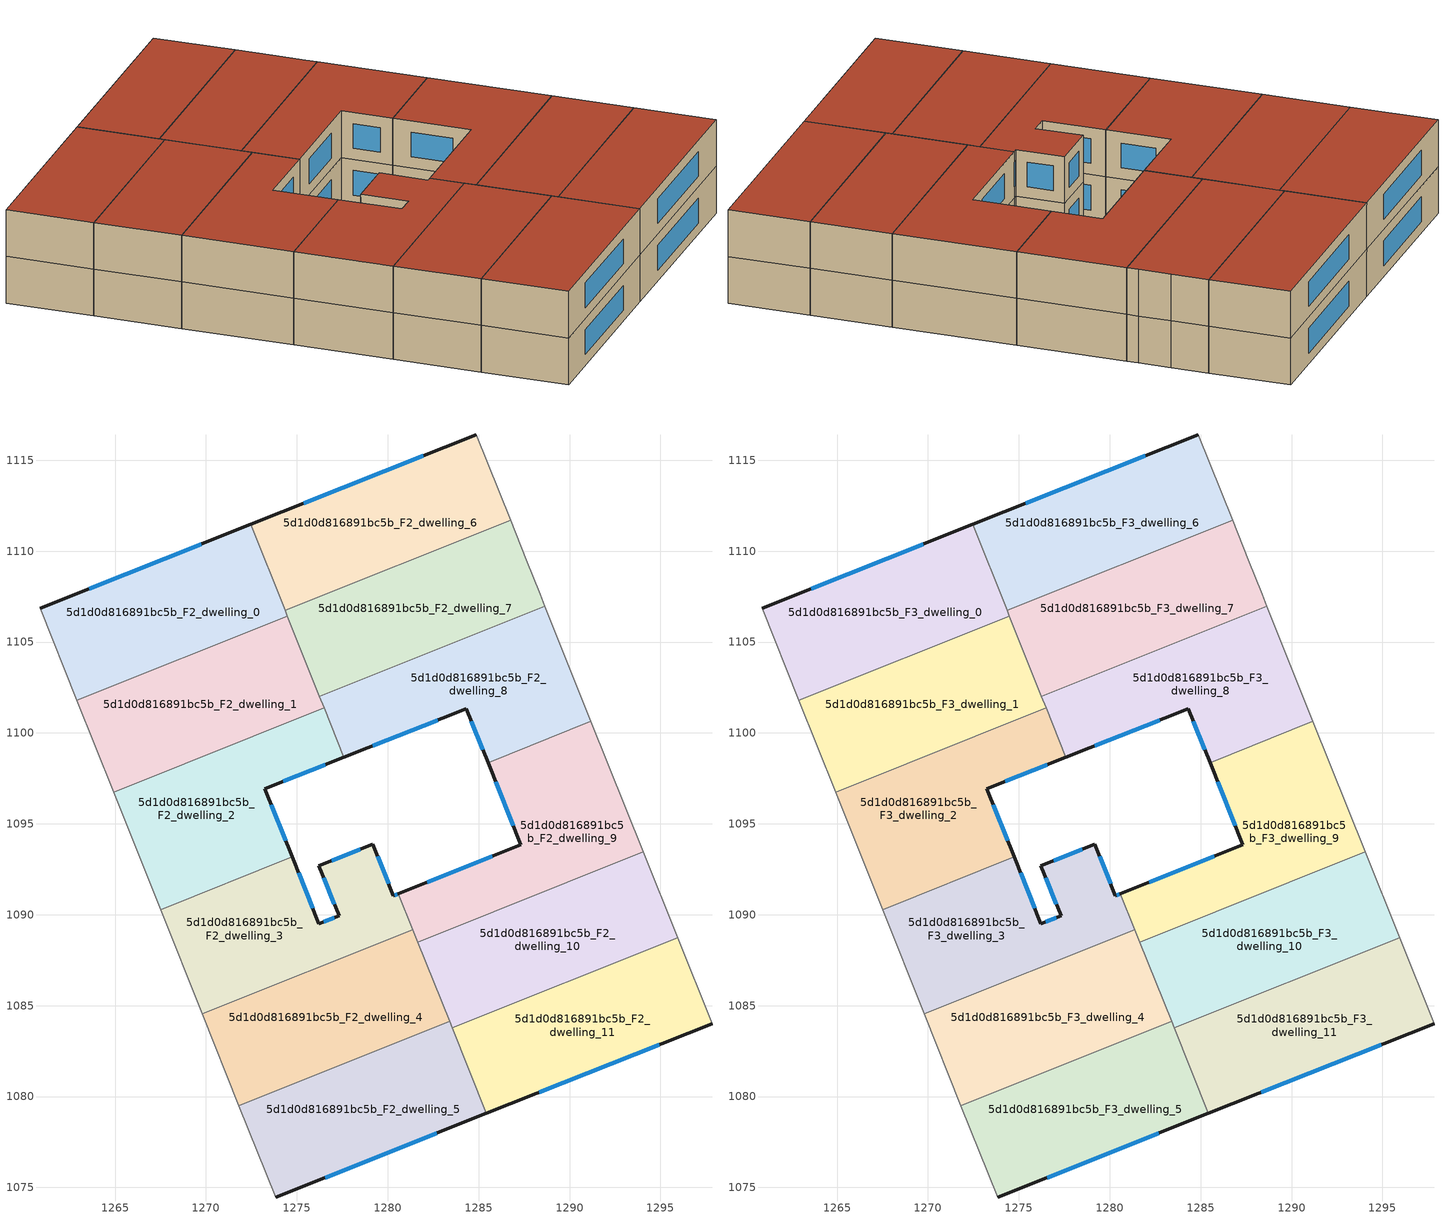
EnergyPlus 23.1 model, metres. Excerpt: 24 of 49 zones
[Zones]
5d1d0d816891bc5b_F2_dwelling_0
 floor to 5d1d0d816891bc5b_F1_dwelling_0 (EU_floor_Construction): 1272.46,1111.47 1274.48,1106.43 1262.9,1101.8 1260.87,1106.86 z6
 wall outside (EU_wall_Construction): 1272.46,1111.47 1260.87,1106.86 z6:9
 wall to 5d1d0d816891bc5b_F2_dwelling_1 (EU_wall_Construction): 1262.9,1101.8 1274.48,1106.43 z6:9
 wall adiabatic (EU_wall_Construction): 1260.87,1106.86 1262.9,1101.8 z6:9
 wall to 5d1d0d816891bc5b_F2_dwelling_6 (EU_wall_Construction): 1274.36,1106.74 1272.46,1111.47 z6:9
 wall to 5d1d0d816891bc5b_F2_dwelling_7 (EU_wall_Construction): 1274.48,1106.43 1274.36,1106.74 z6:9
 window (EU_Window_Construction): 1269.74,1110.39 1263.59,1107.95 z6.7:8.3
5d1d0d816891bc5b_F2_dwelling_1
 floor to 5d1d0d816891bc5b_F1_dwelling_1 (EU_floor_Construction): 1274.48,1106.43 1276.5,1101.38 1264.92,1096.74 1262.9,1101.8 z6
 wall to 5d1d0d816891bc5b_F2_dwelling_2 (EU_wall_Construction): 1264.92,1096.74 1276.5,1101.38 z6:9
 wall adiabatic (EU_wall_Construction): 1262.9,1101.8 1264.92,1096.74 z6:9
 wall to 5d1d0d816891bc5b_F2_dwelling_7 (EU_wall_Construction): 1276.25,1102.02 1274.48,1106.43 z6:9
 wall to 5d1d0d816891bc5b_F2_dwelling_8 (EU_wall_Construction): 1276.5,1101.38 1276.25,1102.02 z6:9
5d1d0d816891bc5b_F2_dwelling_10
 floor to 5d1d0d816891bc5b_F1_dwelling_10 (EU_floor_Construction): 1294.05,1093.46 1295.94,1088.74 1283.54,1083.78 1281.66,1088.5 z6
 wall to 5d1d0d816891bc5b_F2_dwelling_9 (EU_wall_Construction): 1294.05,1093.46 1281.66,1088.5 z6:9
 wall adiabatic (EU_wall_Construction): 1295.94,1088.74 1294.05,1093.46 z6:9
 wall to 5d1d0d816891bc5b_F2_dwelling_11 (EU_wall_Construction): 1283.54,1083.78 1295.94,1088.74 z6:9
 wall to 5d1d0d816891bc5b_F2_dwelling_4 (EU_wall_Construction): 1281.66,1088.5 1283.4,1084.13 z6:9
 wall to 5d1d0d816891bc5b_F2_dwelling_5 (EU_wall_Construction): 1283.4,1084.13 1283.54,1083.78 z6:9
5d1d0d816891bc5b_F2_dwelling_11
 floor to 5d1d0d816891bc5b_F1_dwelling_11 (EU_floor_Construction): 1295.94,1088.74 1297.84,1084 1285.43,1079.07 1283.54,1083.78 z6
 wall outside (EU_wall_Construction): 1285.43,1079.07 1297.84,1084 z6:9
 wall adiabatic (EU_wall_Construction): 1297.84,1084 1295.94,1088.74 z6:9
 wall to 5d1d0d816891bc5b_F2_dwelling_5 (EU_wall_Construction): 1283.54,1083.78 1285.43,1079.07 z6:9
 window (EU_Window_Construction): 1288.34,1080.23 1294.92,1082.84 z6.7:8.3
5d1d0d816891bc5b_F2_dwelling_2
 floor to 5d1d0d816891bc5b_F1_dwelling_2 (EU_floor_Construction): 1276.5,1101.38 1277.59,1098.66 1273.25,1096.94 1274.75,1093.18 1267.5,1090.29 1264.92,1096.74 z6
 wall outside (EU_wall_Construction): 1274.75,1093.18 1273.25,1096.94 1277.59,1098.66 z6:9
 wall to 5d1d0d816891bc5b_F2_dwelling_3 (EU_wall_Construction): 1267.5,1090.29 1274.75,1093.18 z6:9
 wall adiabatic (EU_wall_Construction): 1264.92,1096.74 1267.5,1090.29 z6:9
 wall to 5d1d0d816891bc5b_F2_dwelling_8 (EU_wall_Construction): 1277.59,1098.66 1276.5,1101.38 z6:9
 window (EU_Window_Construction): 1274.27,1097.34 1276.57,1098.26 / 1274.39,1094.07 1273.6,1096.06 z6.7:8.3
5d1d0d816891bc5b_F2_dwelling_3
 floor to 5d1d0d816891bc5b_F1_dwelling_3 (EU_floor_Construction): 1279.18,1093.87 1280.31,1091.04 1280.59,1091.16 1281.38,1089.19 1269.79,1084.55 1267.5,1090.29 1274.75,1093.18 1276.22,1089.5 1277.32,1089.94 1276.22,1092.69 z6
 wall outside (EU_wall_Construction): 1280.59,1091.16 1280.31,1091.04 1279.18,1093.87 1276.22,1092.69 1277.32,1089.94 1276.22,1089.5 1274.75,1093.18 z6:9
 wall to 5d1d0d816891bc5b_F2_dwelling_4 (EU_wall_Construction): 1269.79,1084.55 1281.38,1089.19 z6:9
 wall adiabatic (EU_wall_Construction): 1267.5,1090.29 1269.79,1084.55 z6:9
 wall to 5d1d0d816891bc5b_F2_dwelling_9 (EU_wall_Construction): 1281.38,1089.19 1280.59,1091.16 z6:9
 window (EU_Window_Construction): 1277.06,1089.84 1276.48,1089.6 / 1276.48,1092.05 1277.06,1090.59 / 1278.48,1093.6 1276.91,1092.97 / 1280.05,1091.71 1279.44,1093.21 / 1280.53,1091.13 1280.38,1091.07 / 1275.87,1090.37 1275.09,1092.32 z6.7:8.3
5d1d0d816891bc5b_F2_dwelling_4
 floor to 5d1d0d816891bc5b_F1_dwelling_4 (EU_floor_Construction): 1281.38,1089.19 1283.4,1084.13 1271.82,1079.5 1269.79,1084.55 z6
 wall to 5d1d0d816891bc5b_F2_dwelling_5 (EU_wall_Construction): 1271.82,1079.5 1283.4,1084.13 z6:9
 wall adiabatic (EU_wall_Construction): 1269.79,1084.55 1271.82,1079.5 z6:9
 wall to 5d1d0d816891bc5b_F2_dwelling_9 (EU_wall_Construction): 1281.65,1088.49 1281.38,1089.19 z6:9
5d1d0d816891bc5b_F2_dwelling_5
 floor to 5d1d0d816891bc5b_F1_dwelling_5 (EU_floor_Construction): 1283.4,1084.13 1285.43,1079.07 1273.83,1074.46 1271.82,1079.5 z6
 wall outside (EU_wall_Construction): 1273.83,1074.46 1285.43,1079.07 z6:9
 wall adiabatic (EU_wall_Construction): 1271.82,1079.5 1273.83,1074.46 z6:9
 window (EU_Window_Construction): 1276.55,1075.54 1282.7,1077.99 z6.7:8.3
5d1d0d816891bc5b_F2_dwelling_6
 floor to 5d1d0d816891bc5b_F1_dwelling_6 (EU_floor_Construction): 1284.87,1116.41 1286.76,1111.7 1274.36,1106.74 1272.46,1111.47 z6
 wall outside (EU_wall_Construction): 1284.87,1116.41 1272.46,1111.47 z6:9
 wall to 5d1d0d816891bc5b_F2_dwelling_7 (EU_wall_Construction): 1274.36,1106.74 1286.76,1111.7 z6:9
 wall adiabatic (EU_wall_Construction): 1286.76,1111.7 1284.87,1116.41 z6:9
 window (EU_Window_Construction): 1281.96,1115.25 1275.38,1112.63 z6.7:8.3
5d1d0d816891bc5b_F2_dwelling_7
 floor to 5d1d0d816891bc5b_F1_dwelling_7 (EU_floor_Construction): 1286.76,1111.7 1287.62,1109.53 1288.38,1107.62 1288.64,1106.97 1276.25,1102.02 1274.36,1106.74 z6
 wall adiabatic (EU_wall_Construction): 1288.64,1106.97 1288.38,1107.62 1287.62,1109.53 1286.76,1111.7 z6:9
 wall to 5d1d0d816891bc5b_F2_dwelling_8 (EU_wall_Construction): 1276.25,1102.02 1288.64,1106.97 z6:9
5d1d0d816891bc5b_F2_dwelling_8
 floor to 5d1d0d816891bc5b_F1_dwelling_8 (EU_floor_Construction): 1288.64,1106.97 1291.18,1100.63 1285.52,1098.37 1284.33,1101.34 1277.59,1098.66 1276.25,1102.02 z6
 wall outside (EU_wall_Construction): 1277.59,1098.66 1284.33,1101.34 1285.52,1098.37 z6:9
 wall adiabatic (EU_wall_Construction): 1291.18,1100.63 1288.64,1106.97 z6:9
 wall to 5d1d0d816891bc5b_F2_dwelling_9 (EU_wall_Construction): 1285.52,1098.37 1291.18,1100.63 z6:9
 window (EU_Window_Construction): 1279.17,1099.29 1282.75,1100.71 / 1284.61,1100.64 1285.24,1099.07 z6.7:8.3
5d1d0d816891bc5b_F2_dwelling_9
 floor to 5d1d0d816891bc5b_F1_dwelling_9 (EU_floor_Construction): 1291.18,1100.63 1294.05,1093.46 1281.66,1088.5 1280.59,1091.16 1287.33,1093.84 1285.52,1098.37 z6
 wall outside (EU_wall_Construction): 1285.52,1098.37 1287.33,1093.84 1280.59,1091.16 z6:9
 wall adiabatic (EU_wall_Construction): 1294.05,1093.46 1291.18,1100.63 z6:9
 window (EU_Window_Construction): 1285.75,1093.21 1282.17,1091.79 / 1285.94,1097.31 1286.9,1094.9 z6.7:8.3
5d1d0d816891bc5b_F3_dwelling_0
 floor to 5d1d0d816891bc5b_F2_dwelling_0 (EU_floor_Construction): 1272.46,1111.47 1274.48,1106.43 1262.9,1101.8 1260.87,1106.86 z9
 wall outside (EU_wall_Construction): 1272.46,1111.47 1260.87,1106.86 z9:12
 wall to 5d1d0d816891bc5b_F3_dwelling_1 (EU_wall_Construction): 1262.9,1101.8 1274.48,1106.43 z9:12
 wall adiabatic (EU_wall_Construction): 1260.87,1106.86 1262.9,1101.8 z9:12
 wall to 5d1d0d816891bc5b_F3_dwelling_6 (EU_wall_Construction): 1274.36,1106.74 1272.46,1111.47 z9:12
 wall to 5d1d0d816891bc5b_F3_dwelling_7 (EU_wall_Construction): 1274.48,1106.43 1274.36,1106.74 z9:12
 window (EU_Window_Construction): 1269.74,1110.39 1263.59,1107.95 z9.7:11.3
 roof outside (EU_roof_Construction): 1274.48,1106.43 1272.46,1111.47 1260.87,1106.86 1262.9,1101.8 z12
5d1d0d816891bc5b_F3_dwelling_1
 floor to 5d1d0d816891bc5b_F2_dwelling_1 (EU_floor_Construction): 1274.48,1106.43 1276.5,1101.38 1264.92,1096.74 1262.9,1101.8 z9
 wall to 5d1d0d816891bc5b_F3_dwelling_2 (EU_wall_Construction): 1264.92,1096.74 1276.5,1101.38 z9:12
 wall adiabatic (EU_wall_Construction): 1262.9,1101.8 1264.92,1096.74 z9:12
 wall to 5d1d0d816891bc5b_F3_dwelling_7 (EU_wall_Construction): 1276.25,1102.02 1274.48,1106.43 z9:12
 wall to 5d1d0d816891bc5b_F3_dwelling_8 (EU_wall_Construction): 1276.5,1101.38 1276.25,1102.02 z9:12
 roof outside (EU_roof_Construction): 1276.5,1101.38 1274.48,1106.43 1262.9,1101.8 1264.92,1096.74 z12
5d1d0d816891bc5b_F3_dwelling_10
 floor to 5d1d0d816891bc5b_F2_dwelling_10 (EU_floor_Construction): 1294.05,1093.46 1295.94,1088.74 1283.54,1083.78 1281.66,1088.5 z9
 wall to 5d1d0d816891bc5b_F3_dwelling_9 (EU_wall_Construction): 1294.05,1093.46 1281.66,1088.5 z9:12
 wall adiabatic (EU_wall_Construction): 1295.94,1088.74 1294.05,1093.46 z9:12
 wall to 5d1d0d816891bc5b_F3_dwelling_11 (EU_wall_Construction): 1283.54,1083.78 1295.94,1088.74 z9:12
 wall to 5d1d0d816891bc5b_F3_dwelling_4 (EU_wall_Construction): 1281.66,1088.5 1283.4,1084.13 z9:12
 wall to 5d1d0d816891bc5b_F3_dwelling_5 (EU_wall_Construction): 1283.4,1084.13 1283.54,1083.78 z9:12
 roof outside (EU_roof_Construction): 1295.94,1088.74 1294.05,1093.46 1281.66,1088.5 1283.54,1083.78 z12
5d1d0d816891bc5b_F3_dwelling_11
 floor to 5d1d0d816891bc5b_F2_dwelling_11 (EU_floor_Construction): 1295.94,1088.74 1297.84,1084 1285.43,1079.07 1283.54,1083.78 z9
 wall outside (EU_wall_Construction): 1285.43,1079.07 1297.84,1084 z9:12
 wall adiabatic (EU_wall_Construction): 1297.84,1084 1295.94,1088.74 z9:12
 wall to 5d1d0d816891bc5b_F3_dwelling_5 (EU_wall_Construction): 1283.54,1083.78 1285.43,1079.07 z9:12
 window (EU_Window_Construction): 1288.34,1080.23 1294.92,1082.84 z9.7:11.3
 roof outside (EU_roof_Construction): 1297.84,1084 1295.94,1088.74 1283.54,1083.78 1285.43,1079.07 z12
5d1d0d816891bc5b_F3_dwelling_2
 floor to 5d1d0d816891bc5b_F2_dwelling_2 (EU_floor_Construction): 1276.5,1101.38 1277.59,1098.66 1273.25,1096.94 1274.75,1093.18 1267.5,1090.29 1264.92,1096.74 z9
 wall outside (EU_wall_Construction): 1274.75,1093.18 1273.25,1096.94 1277.59,1098.66 z9:12
 wall to 5d1d0d816891bc5b_F3_dwelling_3 (EU_wall_Construction): 1267.5,1090.29 1274.75,1093.18 z9:12
 wall adiabatic (EU_wall_Construction): 1264.92,1096.74 1267.5,1090.29 z9:12
 wall to 5d1d0d816891bc5b_F3_dwelling_8 (EU_wall_Construction): 1277.59,1098.66 1276.5,1101.38 z9:12
 window (EU_Window_Construction): 1274.27,1097.34 1276.57,1098.26 / 1274.39,1094.07 1273.6,1096.06 z9.7:11.3
 roof outside (EU_roof_Construction): 1274.75,1093.18 1273.25,1096.94 1277.59,1098.66 1276.5,1101.38 1264.92,1096.74 1267.5,1090.29 z12
5d1d0d816891bc5b_F3_dwelling_3
 floor to 5d1d0d816891bc5b_F2_dwelling_3 (EU_floor_Construction): 1279.18,1093.87 1280.31,1091.04 1280.59,1091.16 1281.38,1089.19 1269.79,1084.55 1267.5,1090.29 1274.75,1093.18 1276.22,1089.5 1277.32,1089.94 1276.22,1092.69 z9
 wall outside (EU_wall_Construction): 1280.59,1091.16 1280.31,1091.04 1279.18,1093.87 1276.22,1092.69 1277.32,1089.94 1276.22,1089.5 1274.75,1093.18 z9:12
 wall to 5d1d0d816891bc5b_F3_dwelling_4 (EU_wall_Construction): 1269.79,1084.55 1281.38,1089.19 z9:12
 wall adiabatic (EU_wall_Construction): 1267.5,1090.29 1269.79,1084.55 z9:12
 wall to 5d1d0d816891bc5b_F3_dwelling_9 (EU_wall_Construction): 1281.38,1089.19 1280.59,1091.16 z9:12
 window (EU_Window_Construction): 1277.06,1089.84 1276.48,1089.6 / 1276.48,1092.05 1277.06,1090.59 / 1278.48,1093.6 1276.91,1092.97 / 1280.05,1091.71 1279.44,1093.21 / 1280.53,1091.13 1280.38,1091.07 / 1275.87,1090.37 1275.09,1092.32 z9.7:11.3
 roof outside (EU_roof_Construction): 1281.38,1089.19 1280.59,1091.16 1280.31,1091.04 1279.18,1093.87 1276.22,1092.69 1277.32,1089.94 1276.22,1089.5 1274.75,1093.18 1267.5,1090.29 1269.79,1084.55 z12
5d1d0d816891bc5b_F3_dwelling_4
 floor to 5d1d0d816891bc5b_F2_dwelling_4 (EU_floor_Construction): 1281.38,1089.19 1283.4,1084.13 1271.82,1079.5 1269.79,1084.55 z9
 wall to 5d1d0d816891bc5b_F3_dwelling_5 (EU_wall_Construction): 1271.82,1079.5 1283.4,1084.13 z9:12
 wall adiabatic (EU_wall_Construction): 1269.79,1084.55 1271.82,1079.5 z9:12
 wall to 5d1d0d816891bc5b_F3_dwelling_9 (EU_wall_Construction): 1281.65,1088.49 1281.38,1089.19 z9:12
 roof outside (EU_roof_Construction): 1283.4,1084.13 1281.38,1089.19 1269.79,1084.55 1271.82,1079.5 z12
5d1d0d816891bc5b_F3_dwelling_5
 floor to 5d1d0d816891bc5b_F2_dwelling_5 (EU_floor_Construction): 1283.4,1084.13 1285.43,1079.07 1273.83,1074.46 1271.82,1079.5 z9
 wall outside (EU_wall_Construction): 1273.83,1074.46 1285.43,1079.07 z9:12
 wall adiabatic (EU_wall_Construction): 1271.82,1079.5 1273.83,1074.46 z9:12
 window (EU_Window_Construction): 1276.55,1075.54 1282.7,1077.99 z9.7:11.3
 roof outside (EU_roof_Construction): 1285.43,1079.07 1283.4,1084.13 1271.82,1079.5 1273.83,1074.46 z12
5d1d0d816891bc5b_F3_dwelling_6
 floor to 5d1d0d816891bc5b_F2_dwelling_6 (EU_floor_Construction): 1284.87,1116.41 1286.76,1111.7 1274.36,1106.74 1272.46,1111.47 z9
 wall outside (EU_wall_Construction): 1284.87,1116.41 1272.46,1111.47 z9:12
 wall to 5d1d0d816891bc5b_F3_dwelling_7 (EU_wall_Construction): 1274.36,1106.74 1286.76,1111.7 z9:12
 wall adiabatic (EU_wall_Construction): 1286.76,1111.7 1284.87,1116.41 z9:12
 window (EU_Window_Construction): 1281.96,1115.25 1275.38,1112.63 z9.7:11.3
 roof outside (EU_roof_Construction): 1286.76,1111.7 1284.87,1116.41 1272.46,1111.47 1274.36,1106.74 z12
5d1d0d816891bc5b_F3_dwelling_7
 floor to 5d1d0d816891bc5b_F2_dwelling_7 (EU_floor_Construction): 1286.76,1111.7 1287.62,1109.53 1288.38,1107.62 1288.64,1106.97 1276.25,1102.02 1274.36,1106.74 z9
 wall adiabatic (EU_wall_Construction): 1288.64,1106.97 1288.38,1107.62 1287.62,1109.53 1286.76,1111.7 z9:12
 wall to 5d1d0d816891bc5b_F3_dwelling_8 (EU_wall_Construction): 1276.25,1102.02 1288.64,1106.97 z9:12
 roof outside (EU_roof_Construction): 1288.64,1106.97 1288.38,1107.62 1287.62,1109.53 1286.76,1111.7 1274.36,1106.74 1276.25,1102.02 z12
5d1d0d816891bc5b_F3_dwelling_8
 floor to 5d1d0d816891bc5b_F2_dwelling_8 (EU_floor_Construction): 1288.64,1106.97 1291.18,1100.63 1285.52,1098.37 1284.33,1101.34 1277.59,1098.66 1276.25,1102.02 z9
 wall outside (EU_wall_Construction): 1277.59,1098.66 1284.33,1101.34 1285.52,1098.37 z9:12
 wall adiabatic (EU_wall_Construction): 1291.18,1100.63 1288.64,1106.97 z9:12
 wall to 5d1d0d816891bc5b_F3_dwelling_9 (EU_wall_Construction): 1285.52,1098.37 1291.18,1100.63 z9:12
 window (EU_Window_Construction): 1279.17,1099.29 1282.75,1100.71 / 1284.61,1100.64 1285.24,1099.07 z9.7:11.3
 roof outside (EU_roof_Construction): 1291.18,1100.63 1288.64,1106.97 1276.25,1102.02 1277.59,1098.66 1284.33,1101.34 1285.52,1098.37 z12
5d1d0d816891bc5b_F3_dwelling_9
 floor to 5d1d0d816891bc5b_F2_dwelling_9 (EU_floor_Construction): 1291.18,1100.63 1294.05,1093.46 1281.66,1088.5 1280.59,1091.16 1287.33,1093.84 1285.52,1098.37 z9
 wall outside (EU_wall_Construction): 1285.52,1098.37 1287.33,1093.84 1280.59,1091.16 z9:12
 wall adiabatic (EU_wall_Construction): 1294.05,1093.46 1291.18,1100.63 z9:12
 window (EU_Window_Construction): 1285.75,1093.21 1282.17,1091.79 / 1285.94,1097.31 1286.9,1094.9 z9.7:11.3
 roof outside (EU_roof_Construction): 1294.05,1093.46 1291.18,1100.63 1285.52,1098.37 1287.33,1093.84 1280.59,1091.16 1281.66,1088.5 z12
[Building]
EU S2 Campaign: North Axis=0; Terrain=City; Solar Distribution=FullExterior
[Site:Location]
Budapest.Ferenc.Liszt.Intl.AP: Latitude=47.437; Longitude=19.256; Time Zone=1; Elevation=185
[SizingPeriod:WeatherFileDays]
AnnualSizingPeriod: Begin Month=1; Begin Day of Month=1; End Month=12; End Day of Month=31; Day of Week for Start Day=Monday; Use Weather File Daylight Saving Period=No; Use Weather File Rain and Snow Indicators=No
[MATERIAL]
EU_InternalMass_Material: Roughness=MediumRough; Thickness=0.1; Conductivity=1; Density=1800; Specific Heat=900; Thermal Absorptance=0.9; Solar Absorptance=0.7; Visible Absorptance=0.7
[MATERIAL:NOMASS] Roughness=MediumRough; Thermal Absorptance=0.9; Solar Absorptance=0.7; Visible Absorptance=0.7
Name | Thermal Resistance
EU_wall_NoMass | 0.832559
EU_roof_NoMass | 1.39638
EU_floor_NoMass | 0.872794
[WINDOWMATERIAL:SIMPLEGLAZINGSYSTEM]
EU_Window_SimpleGlazing: UFactor=2.79869; Solar Heat Gain Coefficient=0.75; Visible Transmittance=0.75
[CONSTRUCTION]
EU_wall_Construction: EU_wall_NoMass
EU_roof_Construction: EU_roof_NoMass
EU_floor_Construction: EU_floor_NoMass
EU_Window_Construction: EU_Window_SimpleGlazing
EU_InternalMass_Construction: EU_InternalMass_Material
[ZONE] Type=1; Multiplier=1; Ceiling Height=autocalculate; Floor Area=autocalculate; Part of Total Floor Area=Yes
Name | Volume
5d1d0d816891bc5b_F2_dwelling_0; 5d1d0d816891bc5b_F3_dwelling_0; 5d1d0d816891bc5b_F2_dwelling_9; 5d1d0d816891bc5b_F3_dwelling_9 | 203.715
5d1d0d816891bc5b_F2_dwelling_1; 5d1d0d816891bc5b_F3_dwelling_1 | 203.726
5d1d0d816891bc5b_F2_dwelling_10; 5d1d0d816891bc5b_F3_dwelling_10; 5d1d0d816891bc5b_F2_dwelling_4; 5d1d0d816891bc5b_F3_dwelling_4 | 203.692
5d1d0d816891bc5b_F2_dwelling_11; 5d1d0d816891bc5b_F3_dwelling_11; 5d1d0d816891bc5b_F2_dwelling_7; 5d1d0d816891bc5b_F3_dwelling_7 | 203.717
5d1d0d816891bc5b_F2_dwelling_2; 5d1d0d816891bc5b_F3_dwelling_2 | 203.714
5d1d0d816891bc5b_F2_dwelling_3; 5d1d0d816891bc5b_F3_dwelling_3 | 203.727
5d1d0d816891bc5b_F2_dwelling_5; 5d1d0d816891bc5b_F3_dwelling_5 | 203.743
5d1d0d816891bc5b_F2_dwelling_6; 5d1d0d816891bc5b_F3_dwelling_6 | 203.73
5d1d0d816891bc5b_F2_dwelling_8; 5d1d0d816891bc5b_F3_dwelling_8 | 203.701
[INTERNALMASS] Construction=EU_InternalMass_Construction
Name | Zone or ZoneList | Surface Area
5d1d0d816891bc5b_F2_dwelling_0_EU_InternalMass | 5d1d0d816891bc5b_F2_dwelling_0 | 67.9048
5d1d0d816891bc5b_F2_dwelling_1_EU_InternalMass | 5d1d0d816891bc5b_F2_dwelling_1 | 67.9086
5d1d0d816891bc5b_F2_dwelling_2_EU_InternalMass | 5d1d0d816891bc5b_F2_dwelling_2 | 67.9048
5d1d0d816891bc5b_F2_dwelling_3_EU_InternalMass | 5d1d0d816891bc5b_F2_dwelling_3 | 67.9091
5d1d0d816891bc5b_F2_dwelling_4_EU_InternalMass | 5d1d0d816891bc5b_F2_dwelling_4 | 67.8972
5d1d0d816891bc5b_F2_dwelling_5_EU_InternalMass | 5d1d0d816891bc5b_F2_dwelling_5 | 67.9145
5d1d0d816891bc5b_F2_dwelling_6_EU_InternalMass | 5d1d0d816891bc5b_F2_dwelling_6 | 67.9102
5d1d0d816891bc5b_F2_dwelling_7_EU_InternalMass | 5d1d0d816891bc5b_F2_dwelling_7 | 67.9056
5d1d0d816891bc5b_F2_dwelling_8_EU_InternalMass | 5d1d0d816891bc5b_F2_dwelling_8 | 67.9003
5d1d0d816891bc5b_F2_dwelling_9_EU_InternalMass | 5d1d0d816891bc5b_F2_dwelling_9 | 67.9049
5d1d0d816891bc5b_F2_dwelling_10_EU_InternalMass | 5d1d0d816891bc5b_F2_dwelling_10 | 67.8974
5d1d0d816891bc5b_F2_dwelling_11_EU_InternalMass | 5d1d0d816891bc5b_F2_dwelling_11 | 67.9059
5d1d0d816891bc5b_F3_dwelling_0_EU_InternalMass | 5d1d0d816891bc5b_F3_dwelling_0 | 67.9048
5d1d0d816891bc5b_F3_dwelling_1_EU_InternalMass | 5d1d0d816891bc5b_F3_dwelling_1 | 67.9086
5d1d0d816891bc5b_F3_dwelling_2_EU_InternalMass | 5d1d0d816891bc5b_F3_dwelling_2 | 67.9048
5d1d0d816891bc5b_F3_dwelling_3_EU_InternalMass | 5d1d0d816891bc5b_F3_dwelling_3 | 67.9091
5d1d0d816891bc5b_F3_dwelling_4_EU_InternalMass | 5d1d0d816891bc5b_F3_dwelling_4 | 67.8972
5d1d0d816891bc5b_F3_dwelling_5_EU_InternalMass | 5d1d0d816891bc5b_F3_dwelling_5 | 67.9145
5d1d0d816891bc5b_F3_dwelling_6_EU_InternalMass | 5d1d0d816891bc5b_F3_dwelling_6 | 67.9102
5d1d0d816891bc5b_F3_dwelling_7_EU_InternalMass | 5d1d0d816891bc5b_F3_dwelling_7 | 67.9056
5d1d0d816891bc5b_F3_dwelling_8_EU_InternalMass | 5d1d0d816891bc5b_F3_dwelling_8 | 67.9003
5d1d0d816891bc5b_F3_dwelling_9_EU_InternalMass | 5d1d0d816891bc5b_F3_dwelling_9 | 67.9049
5d1d0d816891bc5b_F3_dwelling_10_EU_InternalMass | 5d1d0d816891bc5b_F3_dwelling_10 | 67.8974
5d1d0d816891bc5b_F3_dwelling_11_EU_InternalMass | 5d1d0d816891bc5b_F3_dwelling_11 | 67.9059
[OTHEREQUIPMENT] Fuel Type=Electricity; Design Level Calculation Method=Watts/Area; Power per Zone Floor Area=1; Fraction Latent=0; Fraction Radiant=0; Fraction Lost=0; Carbon Dioxide Generation Rate=0; EndUse Subcategory=EU_Step8_InternalGains
Name | Zone or ZoneList or Space or SpaceList | Schedule
EU_Step8_InternalGain_5d1d0d816891bc5b_F2_dwelling_0_f000 | 5d1d0d816891bc5b_F2_dwelling_0 | EU_Step8_GainSchedule_5d1d0d816891bc5b_F2_dwelling_0_f000
EU_Step8_InternalGain_5d1d0d816891bc5b_F2_dwelling_1_f000 | 5d1d0d816891bc5b_F2_dwelling_1 | EU_Step8_GainSchedule_5d1d0d816891bc5b_F2_dwelling_1_f000
EU_Step8_InternalGain_5d1d0d816891bc5b_F2_dwelling_2_f000 | 5d1d0d816891bc5b_F2_dwelling_2 | EU_Step8_GainSchedule_5d1d0d816891bc5b_F2_dwelling_2_f000
EU_Step8_InternalGain_5d1d0d816891bc5b_F2_dwelling_3_f000 | 5d1d0d816891bc5b_F2_dwelling_3 | EU_Step8_GainSchedule_5d1d0d816891bc5b_F2_dwelling_3_f000
EU_Step8_InternalGain_5d1d0d816891bc5b_F2_dwelling_4_f000 | 5d1d0d816891bc5b_F2_dwelling_4 | EU_Step8_GainSchedule_5d1d0d816891bc5b_F2_dwelling_4_f000
EU_Step8_InternalGain_5d1d0d816891bc5b_F2_dwelling_5_f000 | 5d1d0d816891bc5b_F2_dwelling_5 | EU_Step8_GainSchedule_5d1d0d816891bc5b_F2_dwelling_5_f000
EU_Step8_InternalGain_5d1d0d816891bc5b_F2_dwelling_6_f000 | 5d1d0d816891bc5b_F2_dwelling_6 | EU_Step8_GainSchedule_5d1d0d816891bc5b_F2_dwelling_6_f000
EU_Step8_InternalGain_5d1d0d816891bc5b_F2_dwelling_7_f000 | 5d1d0d816891bc5b_F2_dwelling_7 | EU_Step8_GainSchedule_5d1d0d816891bc5b_F2_dwelling_7_f000
EU_Step8_InternalGain_5d1d0d816891bc5b_F2_dwelling_8_f000 | 5d1d0d816891bc5b_F2_dwelling_8 | EU_Step8_GainSchedule_5d1d0d816891bc5b_F2_dwelling_8_f000
EU_Step8_InternalGain_5d1d0d816891bc5b_F2_dwelling_9_f000 | 5d1d0d816891bc5b_F2_dwelling_9 | EU_Step8_GainSchedule_5d1d0d816891bc5b_F2_dwelling_9_f000
EU_Step8_InternalGain_5d1d0d816891bc5b_F2_dwelling_10_f000 | 5d1d0d816891bc5b_F2_dwelling_10 | EU_Step8_GainSchedule_5d1d0d816891bc5b_F2_dwelling_10_f000
EU_Step8_InternalGain_5d1d0d816891bc5b_F2_dwelling_11_f000 | 5d1d0d816891bc5b_F2_dwelling_11 | EU_Step8_GainSchedule_5d1d0d816891bc5b_F2_dwelling_11_f000
EU_Step8_InternalGain_5d1d0d816891bc5b_F3_dwelling_0_f000 | 5d1d0d816891bc5b_F3_dwelling_0 | EU_Step8_GainSchedule_5d1d0d816891bc5b_F3_dwelling_0_f000
EU_Step8_InternalGain_5d1d0d816891bc5b_F3_dwelling_1_f000 | 5d1d0d816891bc5b_F3_dwelling_1 | EU_Step8_GainSchedule_5d1d0d816891bc5b_F3_dwelling_1_f000
EU_Step8_InternalGain_5d1d0d816891bc5b_F3_dwelling_2_f000 | 5d1d0d816891bc5b_F3_dwelling_2 | EU_Step8_GainSchedule_5d1d0d816891bc5b_F3_dwelling_2_f000
EU_Step8_InternalGain_5d1d0d816891bc5b_F3_dwelling_3_f000 | 5d1d0d816891bc5b_F3_dwelling_3 | EU_Step8_GainSchedule_5d1d0d816891bc5b_F3_dwelling_3_f000
EU_Step8_InternalGain_5d1d0d816891bc5b_F3_dwelling_4_f000 | 5d1d0d816891bc5b_F3_dwelling_4 | EU_Step8_GainSchedule_5d1d0d816891bc5b_F3_dwelling_4_f000
EU_Step8_InternalGain_5d1d0d816891bc5b_F3_dwelling_5_f000 | 5d1d0d816891bc5b_F3_dwelling_5 | EU_Step8_GainSchedule_5d1d0d816891bc5b_F3_dwelling_5_f000
EU_Step8_InternalGain_5d1d0d816891bc5b_F3_dwelling_6_f000 | 5d1d0d816891bc5b_F3_dwelling_6 | EU_Step8_GainSchedule_5d1d0d816891bc5b_F3_dwelling_6_f000
EU_Step8_InternalGain_5d1d0d816891bc5b_F3_dwelling_7_f000 | 5d1d0d816891bc5b_F3_dwelling_7 | EU_Step8_GainSchedule_5d1d0d816891bc5b_F3_dwelling_7_f000
EU_Step8_InternalGain_5d1d0d816891bc5b_F3_dwelling_8_f000 | 5d1d0d816891bc5b_F3_dwelling_8 | EU_Step8_GainSchedule_5d1d0d816891bc5b_F3_dwelling_8_f000
EU_Step8_InternalGain_5d1d0d816891bc5b_F3_dwelling_9_f000 | 5d1d0d816891bc5b_F3_dwelling_9 | EU_Step8_GainSchedule_5d1d0d816891bc5b_F3_dwelling_9_f000
EU_Step8_InternalGain_5d1d0d816891bc5b_F3_dwelling_10_f000 | 5d1d0d816891bc5b_F3_dwelling_10 | EU_Step8_GainSchedule_5d1d0d816891bc5b_F3_dwelling_10_f000
EU_Step8_InternalGain_5d1d0d816891bc5b_F3_dwelling_11_f000 | 5d1d0d816891bc5b_F3_dwelling_11 | EU_Step8_GainSchedule_5d1d0d816891bc5b_F3_dwelling_11_f000
[ZONEVENTILATION:DESIGNFLOWRATE] Schedule=EU_AlwaysOn; Design Flow Rate Calculation Method=AirChanges/Hour; Air Changes per Hour=0.475469; Ventilation Type=Natural; Fan Pressure Rise=0; Fan Total Efficiency=1; Constant Term Coefficient=1; Temperature Term Coefficient=0; Velocity Term Coefficient=0; Velocity Squared Term Coefficient=0; Minimum Indoor Temperature=-100; Maximum Indoor Temperature=100; Delta Temperature=-100; Minimum Outdoor Temperature=-100; Maximum Outdoor Temperature=100; Maximum Wind Speed=40
Name | Zone or ZoneList or Space or SpaceList
EU_ConstantAir_5d1d0d816891bc5b_F2_dwelling_0 | 5d1d0d816891bc5b_F2_dwelling_0
EU_ConstantAir_5d1d0d816891bc5b_F2_dwelling_1 | 5d1d0d816891bc5b_F2_dwelling_1
EU_ConstantAir_5d1d0d816891bc5b_F2_dwelling_2 | 5d1d0d816891bc5b_F2_dwelling_2
EU_ConstantAir_5d1d0d816891bc5b_F2_dwelling_3 | 5d1d0d816891bc5b_F2_dwelling_3
EU_ConstantAir_5d1d0d816891bc5b_F2_dwelling_4 | 5d1d0d816891bc5b_F2_dwelling_4
EU_ConstantAir_5d1d0d816891bc5b_F2_dwelling_5 | 5d1d0d816891bc5b_F2_dwelling_5
EU_ConstantAir_5d1d0d816891bc5b_F2_dwelling_6 | 5d1d0d816891bc5b_F2_dwelling_6
EU_ConstantAir_5d1d0d816891bc5b_F2_dwelling_7 | 5d1d0d816891bc5b_F2_dwelling_7
EU_ConstantAir_5d1d0d816891bc5b_F2_dwelling_8 | 5d1d0d816891bc5b_F2_dwelling_8
EU_ConstantAir_5d1d0d816891bc5b_F2_dwelling_9 | 5d1d0d816891bc5b_F2_dwelling_9
EU_ConstantAir_5d1d0d816891bc5b_F2_dwelling_10 | 5d1d0d816891bc5b_F2_dwelling_10
EU_ConstantAir_5d1d0d816891bc5b_F2_dwelling_11 | 5d1d0d816891bc5b_F2_dwelling_11
EU_ConstantAir_5d1d0d816891bc5b_F3_dwelling_0 | 5d1d0d816891bc5b_F3_dwelling_0
EU_ConstantAir_5d1d0d816891bc5b_F3_dwelling_1 | 5d1d0d816891bc5b_F3_dwelling_1
EU_ConstantAir_5d1d0d816891bc5b_F3_dwelling_2 | 5d1d0d816891bc5b_F3_dwelling_2
EU_ConstantAir_5d1d0d816891bc5b_F3_dwelling_3 | 5d1d0d816891bc5b_F3_dwelling_3
EU_ConstantAir_5d1d0d816891bc5b_F3_dwelling_4 | 5d1d0d816891bc5b_F3_dwelling_4
EU_ConstantAir_5d1d0d816891bc5b_F3_dwelling_5 | 5d1d0d816891bc5b_F3_dwelling_5
EU_ConstantAir_5d1d0d816891bc5b_F3_dwelling_6 | 5d1d0d816891bc5b_F3_dwelling_6
EU_ConstantAir_5d1d0d816891bc5b_F3_dwelling_7 | 5d1d0d816891bc5b_F3_dwelling_7
EU_ConstantAir_5d1d0d816891bc5b_F3_dwelling_8 | 5d1d0d816891bc5b_F3_dwelling_8
EU_ConstantAir_5d1d0d816891bc5b_F3_dwelling_9 | 5d1d0d816891bc5b_F3_dwelling_9
EU_ConstantAir_5d1d0d816891bc5b_F3_dwelling_10 | 5d1d0d816891bc5b_F3_dwelling_10
EU_ConstantAir_5d1d0d816891bc5b_F3_dwelling_11 | 5d1d0d816891bc5b_F3_dwelling_11
[HVACTEMPLATE:THERMOSTAT] Constant Heating Setpoint=20; Constant Cooling Setpoint=50
EU_HeatOnly_5d1d0d816891bc5b_F1_dwelling_6; EU_HeatOnly_5d1d0d816891bc5b_F1_dwelling_7; EU_HeatOnly_5d1d0d816891bc5b_F1_dwelling_8; EU_HeatOnly_5d1d0d816891bc5b_F1_dwelling_9; EU_HeatOnly_5d1d0d816891bc5b_F1_dwelling_10; EU_HeatOnly_5d1d0d816891bc5b_F1_dwelling_11; EU_HeatOnly_5d1d0d816891bc5b_F2_dwelling_0; EU_HeatOnly_5d1d0d816891bc5b_F2_dwelling_1; EU_HeatOnly_5d1d0d816891bc5b_F2_dwelling_2; EU_HeatOnly_5d1d0d816891bc5b_F2_dwelling_3; EU_HeatOnly_5d1d0d816891bc5b_F2_dwelling_4; EU_HeatOnly_5d1d0d816891bc5b_F2_dwelling_5; EU_HeatOnly_5d1d0d816891bc5b_F2_dwelling_6; EU_HeatOnly_5d1d0d816891bc5b_F2_dwelling_7; EU_HeatOnly_5d1d0d816891bc5b_F2_dwelling_8; EU_HeatOnly_5d1d0d816891bc5b_F2_dwelling_9; EU_HeatOnly_5d1d0d816891bc5b_F2_dwelling_10; EU_HeatOnly_5d1d0d816891bc5b_F2_dwelling_11; EU_HeatOnly_5d1d0d816891bc5b_F3_dwelling_0; EU_HeatOnly_5d1d0d816891bc5b_F3_dwelling_1; EU_HeatOnly_5d1d0d816891bc5b_F3_dwelling_2; EU_HeatOnly_5d1d0d816891bc5b_F3_dwelling_3; EU_HeatOnly_5d1d0d816891bc5b_F3_dwelling_4; EU_HeatOnly_5d1d0d816891bc5b_F3_dwelling_5; EU_HeatOnly_5d1d0d816891bc5b_F3_dwelling_6; EU_HeatOnly_5d1d0d816891bc5b_F3_dwelling_7; EU_HeatOnly_5d1d0d816891bc5b_F3_dwelling_8; EU_HeatOnly_5d1d0d816891bc5b_F3_dwelling_9; EU_HeatOnly_5d1d0d816891bc5b_F3_dwelling_10; EU_HeatOnly_5d1d0d816891bc5b_F3_dwelling_11
[HVACTEMPLATE:ZONE:IDEALLOADSAIRSYSTEM] System Availability Schedule=EU_AlwaysOn; Maximum Heating Supply Air Temperature=50; Minimum Cooling Supply Air Temperature=13; Maximum Heating Supply Air Humidity Ratio=0.0156; Minimum Cooling Supply Air Humidity Ratio=0.0077; Heating Limit=NoLimit; Cooling Limit=NoLimit; Heating Availability Schedule=EU_AlwaysOn; Cooling Availability Schedule=EU_CoolingOff; Dehumidification Control Type=ConstantSensibleHeatRatio; Cooling Sensible Heat Ratio=0.7; Dehumidification Setpoint=60; Humidification Control Type=None; Humidification Setpoint=30; Outdoor Air Method=None; Outdoor Air Flow Rate per Person=0.00944; Outdoor Air Flow Rate per Zone Floor Area=0; Outdoor Air Flow Rate per Zone=0; Demand Controlled Ventilation Type=None; Outdoor Air Economizer Type=NoEconomizer; Heat Recovery Type=None; Sensible Heat Recovery Effectiveness=0.7; Latent Heat Recovery Effectiveness=0.65
Name | Template Thermostat
5d1d0d816891bc5b_F2_dwelling_0 | EU_HeatOnly_5d1d0d816891bc5b_F2_dwelling_0
5d1d0d816891bc5b_F2_dwelling_1 | EU_HeatOnly_5d1d0d816891bc5b_F2_dwelling_1
5d1d0d816891bc5b_F2_dwelling_2 | EU_HeatOnly_5d1d0d816891bc5b_F2_dwelling_2
5d1d0d816891bc5b_F2_dwelling_3 | EU_HeatOnly_5d1d0d816891bc5b_F2_dwelling_3
5d1d0d816891bc5b_F2_dwelling_4 | EU_HeatOnly_5d1d0d816891bc5b_F2_dwelling_4
5d1d0d816891bc5b_F2_dwelling_5 | EU_HeatOnly_5d1d0d816891bc5b_F2_dwelling_5
5d1d0d816891bc5b_F2_dwelling_6 | EU_HeatOnly_5d1d0d816891bc5b_F2_dwelling_6
5d1d0d816891bc5b_F2_dwelling_7 | EU_HeatOnly_5d1d0d816891bc5b_F2_dwelling_7
5d1d0d816891bc5b_F2_dwelling_8 | EU_HeatOnly_5d1d0d816891bc5b_F2_dwelling_8
5d1d0d816891bc5b_F2_dwelling_9 | EU_HeatOnly_5d1d0d816891bc5b_F2_dwelling_9
5d1d0d816891bc5b_F2_dwelling_10 | EU_HeatOnly_5d1d0d816891bc5b_F2_dwelling_10
5d1d0d816891bc5b_F2_dwelling_11 | EU_HeatOnly_5d1d0d816891bc5b_F2_dwelling_11
5d1d0d816891bc5b_F3_dwelling_0 | EU_HeatOnly_5d1d0d816891bc5b_F3_dwelling_0
5d1d0d816891bc5b_F3_dwelling_1 | EU_HeatOnly_5d1d0d816891bc5b_F3_dwelling_1
5d1d0d816891bc5b_F3_dwelling_2 | EU_HeatOnly_5d1d0d816891bc5b_F3_dwelling_2
5d1d0d816891bc5b_F3_dwelling_3 | EU_HeatOnly_5d1d0d816891bc5b_F3_dwelling_3
5d1d0d816891bc5b_F3_dwelling_4 | EU_HeatOnly_5d1d0d816891bc5b_F3_dwelling_4
5d1d0d816891bc5b_F3_dwelling_5 | EU_HeatOnly_5d1d0d816891bc5b_F3_dwelling_5
5d1d0d816891bc5b_F3_dwelling_6 | EU_HeatOnly_5d1d0d816891bc5b_F3_dwelling_6
5d1d0d816891bc5b_F3_dwelling_7 | EU_HeatOnly_5d1d0d816891bc5b_F3_dwelling_7
5d1d0d816891bc5b_F3_dwelling_8 | EU_HeatOnly_5d1d0d816891bc5b_F3_dwelling_8
5d1d0d816891bc5b_F3_dwelling_9 | EU_HeatOnly_5d1d0d816891bc5b_F3_dwelling_9
5d1d0d816891bc5b_F3_dwelling_10 | EU_HeatOnly_5d1d0d816891bc5b_F3_dwelling_10
5d1d0d816891bc5b_F3_dwelling_11 | EU_HeatOnly_5d1d0d816891bc5b_F3_dwelling_11
[SIZING:ZONE] Zone Cooling Design Supply Air Temperature Input Method=SupplyAirTemperature; Zone Cooling Design Supply Air Temperature=13; Zone Heating Design Supply Air Temperature Input Method=SupplyAirTemperature; Zone Heating Design Supply Air Temperature=50; Zone Cooling Design Supply Air Humidity Ratio=0.008; Zone Heating Design Supply Air Humidity Ratio=0.008; Cooling Design Air Flow Method=DesignDay; Cooling Design Air Flow Rate=0; Cooling Minimum Air Flow per Zone Floor Area=0.000762; Cooling Minimum Air Flow=0; Cooling Minimum Air Flow Fraction=0.2; Heating Design Air Flow Method=DesignDay; Heating Design Air Flow Rate=0; Heating Maximum Air Flow per Zone Floor Area=0.002032; Heating Maximum Air Flow=0.141576; Heating Maximum Air Flow Fraction=0.3; Account for Dedicated Outdoor Air System=No; Dedicated Outdoor Air System Control Strategy=NeutralSupplyAir; Dedicated Outdoor Air Low Setpoint Temperature for Design=autosize; Dedicated Outdoor Air High Setpoint Temperature for Design=autosize; Zone Load Sizing Method=Sensible Load Only No Latent Load; Zone Latent Cooling Design Supply Air Humidity Ratio Input Method=HumidityRatioDifference; Zone Cooling Design Supply Air Humidity Ratio Difference=0.005; Zone Latent Heating Design Supply Air Humidity Ratio Input Method=HumidityRatioDifference; Zone Humidification Design Supply Air Humidity Ratio Difference=0.005
5d1d0d816891bc5b_F2_dwelling_0; 5d1d0d816891bc5b_F2_dwelling_1; 5d1d0d816891bc5b_F2_dwelling_2; 5d1d0d816891bc5b_F2_dwelling_3; 5d1d0d816891bc5b_F2_dwelling_4; 5d1d0d816891bc5b_F2_dwelling_5; 5d1d0d816891bc5b_F2_dwelling_6; 5d1d0d816891bc5b_F2_dwelling_7; 5d1d0d816891bc5b_F2_dwelling_8; 5d1d0d816891bc5b_F2_dwelling_9; 5d1d0d816891bc5b_F2_dwelling_10; 5d1d0d816891bc5b_F2_dwelling_11; 5d1d0d816891bc5b_F3_dwelling_0; 5d1d0d816891bc5b_F3_dwelling_1; 5d1d0d816891bc5b_F3_dwelling_2; 5d1d0d816891bc5b_F3_dwelling_3; 5d1d0d816891bc5b_F3_dwelling_4; 5d1d0d816891bc5b_F3_dwelling_5; 5d1d0d816891bc5b_F3_dwelling_6; 5d1d0d816891bc5b_F3_dwelling_7; 5d1d0d816891bc5b_F3_dwelling_8; 5d1d0d816891bc5b_F3_dwelling_9; 5d1d0d816891bc5b_F3_dwelling_10; 5d1d0d816891bc5b_F3_dwelling_11
[SCHEDULE:CONSTANT]
Name | Hourly Value
EU_AlwaysOn | 1
EU_CoolingOff | 0
[SCHEDULE:FILE] Column Number=1; Rows to Skip at Top=0; Number of Hours of Data=8760; Column Separator=Comma; Interpolate to Timestep=No; Minutes per Item=60; Adjust Schedule for Daylight Savings=Yes
Name | File
EU_Step8_GainSchedule_5d1d0d816891bc5b_F2_dwelling_0_f000 | ../../schedules/5d1d0d816891bc5b/5d1d0d816891bc5b_F2_dwelling_0_f000_gain.csv
EU_Step8_GainSchedule_5d1d0d816891bc5b_F2_dwelling_1_f000 | ../../schedules/5d1d0d816891bc5b/5d1d0d816891bc5b_F2_dwelling_1_f000_gain.csv
EU_Step8_GainSchedule_5d1d0d816891bc5b_F2_dwelling_2_f000 | ../../schedules/5d1d0d816891bc5b/5d1d0d816891bc5b_F2_dwelling_2_f000_gain.csv
EU_Step8_GainSchedule_5d1d0d816891bc5b_F2_dwelling_3_f000 | ../../schedules/5d1d0d816891bc5b/5d1d0d816891bc5b_F2_dwelling_3_f000_gain.csv
EU_Step8_GainSchedule_5d1d0d816891bc5b_F2_dwelling_4_f000 | ../../schedules/5d1d0d816891bc5b/5d1d0d816891bc5b_F2_dwelling_4_f000_gain.csv
EU_Step8_GainSchedule_5d1d0d816891bc5b_F2_dwelling_5_f000 | ../../schedules/5d1d0d816891bc5b/5d1d0d816891bc5b_F2_dwelling_5_f000_gain.csv
EU_Step8_GainSchedule_5d1d0d816891bc5b_F2_dwelling_6_f000 | ../../schedules/5d1d0d816891bc5b/5d1d0d816891bc5b_F2_dwelling_6_f000_gain.csv
EU_Step8_GainSchedule_5d1d0d816891bc5b_F2_dwelling_7_f000 | ../../schedules/5d1d0d816891bc5b/5d1d0d816891bc5b_F2_dwelling_7_f000_gain.csv
EU_Step8_GainSchedule_5d1d0d816891bc5b_F2_dwelling_8_f000 | ../../schedules/5d1d0d816891bc5b/5d1d0d816891bc5b_F2_dwelling_8_f000_gain.csv
EU_Step8_GainSchedule_5d1d0d816891bc5b_F2_dwelling_9_f000 | ../../schedules/5d1d0d816891bc5b/5d1d0d816891bc5b_F2_dwelling_9_f000_gain.csv
EU_Step8_GainSchedule_5d1d0d816891bc5b_F2_dwelling_10_f000 | ../../schedules/5d1d0d816891bc5b/5d1d0d816891bc5b_F2_dwelling_10_f000_gain.csv
EU_Step8_GainSchedule_5d1d0d816891bc5b_F2_dwelling_11_f000 | ../../schedules/5d1d0d816891bc5b/5d1d0d816891bc5b_F2_dwelling_11_f000_gain.csv
EU_Step8_GainSchedule_5d1d0d816891bc5b_F3_dwelling_0_f000 | ../../schedules/5d1d0d816891bc5b/5d1d0d816891bc5b_F3_dwelling_0_f000_gain.csv
EU_Step8_GainSchedule_5d1d0d816891bc5b_F3_dwelling_1_f000 | ../../schedules/5d1d0d816891bc5b/5d1d0d816891bc5b_F3_dwelling_1_f000_gain.csv
EU_Step8_GainSchedule_5d1d0d816891bc5b_F3_dwelling_2_f000 | ../../schedules/5d1d0d816891bc5b/5d1d0d816891bc5b_F3_dwelling_2_f000_gain.csv
EU_Step8_GainSchedule_5d1d0d816891bc5b_F3_dwelling_3_f000 | ../../schedules/5d1d0d816891bc5b/5d1d0d816891bc5b_F3_dwelling_3_f000_gain.csv
EU_Step8_GainSchedule_5d1d0d816891bc5b_F3_dwelling_4_f000 | ../../schedules/5d1d0d816891bc5b/5d1d0d816891bc5b_F3_dwelling_4_f000_gain.csv
EU_Step8_GainSchedule_5d1d0d816891bc5b_F3_dwelling_5_f000 | ../../schedules/5d1d0d816891bc5b/5d1d0d816891bc5b_F3_dwelling_5_f000_gain.csv
EU_Step8_GainSchedule_5d1d0d816891bc5b_F3_dwelling_6_f000 | ../../schedules/5d1d0d816891bc5b/5d1d0d816891bc5b_F3_dwelling_6_f000_gain.csv
EU_Step8_GainSchedule_5d1d0d816891bc5b_F3_dwelling_7_f000 | ../../schedules/5d1d0d816891bc5b/5d1d0d816891bc5b_F3_dwelling_7_f000_gain.csv
EU_Step8_GainSchedule_5d1d0d816891bc5b_F3_dwelling_8_f000 | ../../schedules/5d1d0d816891bc5b/5d1d0d816891bc5b_F3_dwelling_8_f000_gain.csv
EU_Step8_GainSchedule_5d1d0d816891bc5b_F3_dwelling_9_f000 | ../../schedules/5d1d0d816891bc5b/5d1d0d816891bc5b_F3_dwelling_9_f000_gain.csv
EU_Step8_GainSchedule_5d1d0d816891bc5b_F3_dwelling_10_f000 | ../../schedules/5d1d0d816891bc5b/5d1d0d816891bc5b_F3_dwelling_10_f000_gain.csv
EU_Step8_GainSchedule_5d1d0d816891bc5b_F3_dwelling_11_f000 | ../../schedules/5d1d0d816891bc5b/5d1d0d816891bc5b_F3_dwelling_11_f000_gain.csv
